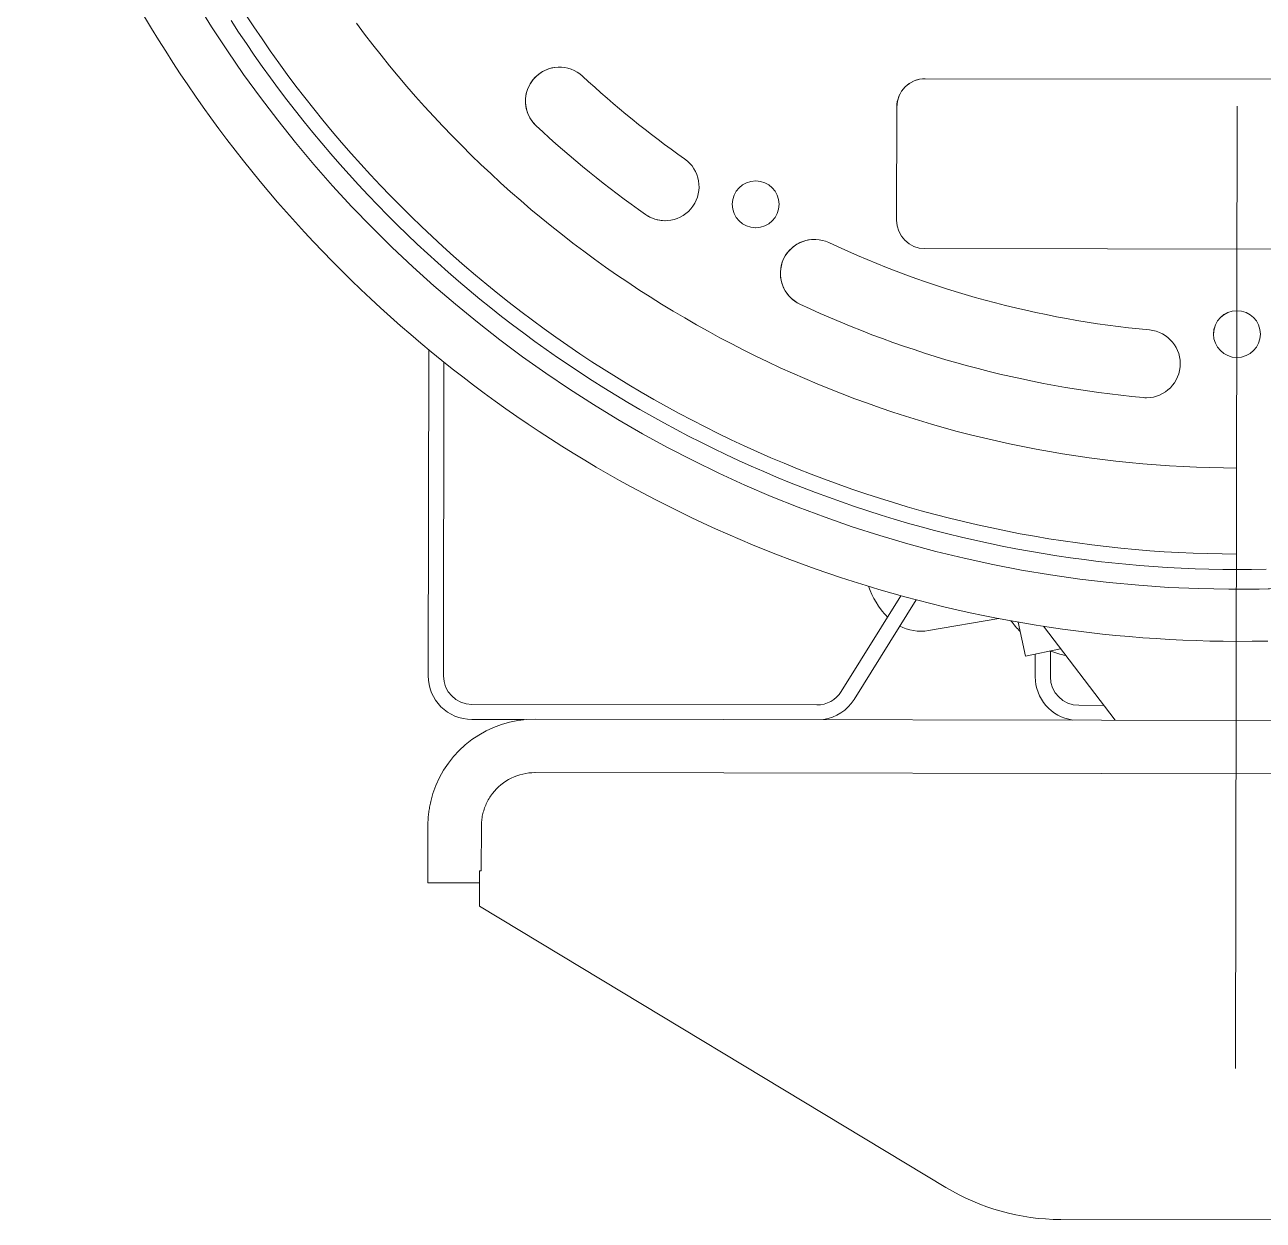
# Model space of a CAD drawing. Extents: x 766778 to 845620, y 133762 to 209800.
# Drawn here: x 783658 to 783935.7, y 190862.2 to 191130.3 of the extents above; entities that cross this region are included whole.
import ezdxf

# ---------------------------------------------------------------- set-up
doc = ezdxf.new("R2010")
doc.units = 0
doc.header["$MEASUREMENT"] = 0
doc.linetypes.add('CENTER', pattern=[2, 1.25, -0.25, 0.25, -0.25])
doc.layers.get('0').update_dxf_attribs({"color": 1, "linetype": 'CONTINUOUS'})
doc.layers.add('CENTER_LINES', color=1, linetype='CENTER')
doc.layers.add('LA-4748_SHOWN', color=2, linetype='CONTINUOUS', lineweight=53)

# ---------------------------------------------------------------- blocks, each defined once
blk = doc.blocks.new('ENGINE')
at = {"layer": 'CENTER_LINES', "color": 252, "linetype": 'Continuous', "lineweight": 5}
blk.add_line((942880.03, 205596.34), (942881.16, 205812.13), dxfattribs=at)
at = {"layer": 'LA-4748_SHOWN', "color": 252, "lineweight": 5}
for p, q in [((942636.29, 205832.99), (942637.82, 205830.4)), ((942660.78, 205830.67), (942659.01, 205833.4)), ((942637.82, 205830.4), (942639.39, 205827.83)), ((942655.66, 205832.14), (942657.35, 205829.52)), ((942662.59, 205827.97), (942660.78, 205830.67)), ((942685.58, 205828.99), (942683.77, 205831.41)), ((942639.39, 205827.83), (942640.98, 205825.27)), ((942657.35, 205829.52), (942659.08, 205826.93)), ((942664.44, 205825.29), (942662.59, 205827.97)), ((942687.41, 205826.59), (942685.58, 205828.99)), ((942640.98, 205825.27), (942642.59, 205822.73)), ((942659.08, 205826.93), (942660.83, 205824.35)), ((942660.83, 205824.35), (942662.61, 205821.8)), ((942666.32, 205822.63), (942664.44, 205825.29)), ((942689.27, 205824.21), (942687.41, 205826.59)), ((942642.59, 205822.73), (942644.23, 205820.21)), ((942662.61, 205821.8), (942664.43, 205819.27)), ((942668.23, 205819.99), (942666.32, 205822.63)), ((942691.16, 205821.86), (942689.27, 205824.21)), ((942693.07, 205819.53), (942691.16, 205821.86)), ((942644.23, 205820.21), (942645.9, 205817.7)), ((942664.43, 205819.27), (942666.27, 205816.75)), ((942670.17, 205817.38), (942668.23, 205819.99)), ((942695.02, 205817.22), (942693.07, 205819.53)), ((942645.9, 205817.7), (942647.6, 205815.22)), ((942666.27, 205816.75), (942668.14, 205814.26)), ((942672.14, 205814.8), (942670.17, 205817.38)), ((942696.99, 205814.94), (942695.02, 205817.22)), ((942951.23, 205817.83), (942811.23, 205818.53)), ((942647.6, 205815.22), (942649.32, 205812.75)), ((942668.14, 205814.26), (942670.04, 205811.8)), ((942674.15, 205812.23), (942672.14, 205814.8)), ((942699, 205812.68), (942696.99, 205814.94)), ((942649.32, 205812.75), (942651.07, 205810.3)), ((942670.04, 205811.8), (942671.97, 205809.35)), ((942676.19, 205809.69), (942674.15, 205812.23)), ((942701.03, 205810.45), (942699, 205812.68)), ((942703.08, 205808.24), (942701.03, 205810.45)), ((942804.85, 205812.21), (942804.72, 205786.81)), ((942651.07, 205810.3), (942652.84, 205807.86)), ((942652.84, 205807.86), (942654.64, 205805.45)), ((942671.97, 205809.35), (942673.92, 205806.93)), ((942678.25, 205807.18), (942676.19, 205809.69)), ((942705.17, 205806.06), (942703.08, 205808.24)), ((942654.64, 205805.45), (942656.47, 205803.06)), ((942673.92, 205806.93), (942675.91, 205804.53)), ((942680.35, 205804.69), (942678.25, 205807.18)), ((942707.28, 205803.9), (942705.17, 205806.06)), ((942656.47, 205803.06), (942658.32, 205800.68)), ((942675.91, 205804.53), (942677.92, 205802.15)), ((942677.92, 205802.15), (942679.96, 205799.8)), ((942682.48, 205802.23), (942680.35, 205804.69)), ((942684.64, 205799.8), (942682.48, 205802.23)), ((942709.41, 205801.77), (942707.28, 205803.9)), ((942658.32, 205800.68), (942660.19, 205798.33)), ((942679.96, 205799.8), (942682.03, 205797.47)), ((942686.83, 205797.39), (942684.64, 205799.8)), ((942711.57, 205799.66), (942709.41, 205801.77)), ((942713.76, 205797.58), (942711.57, 205799.66)), ((942660.19, 205798.33), (942662.1, 205795.99)), ((942682.03, 205797.47), (942684.12, 205795.16)), ((942689.05, 205795.01), (942686.83, 205797.39)), ((942715.98, 205795.53), (942713.76, 205797.58)), ((942662.1, 205795.99), (942664.02, 205793.68)), ((942684.12, 205795.16), (942686.24, 205792.88)), ((942691.3, 205792.65), (942689.05, 205795.01)), ((942718.21, 205793.5), (942715.98, 205795.53)), ((942664.02, 205793.68), (942665.97, 205791.38)), ((942665.97, 205791.38), (942667.94, 205789.11)), ((942686.24, 205792.88), (942688.39, 205790.62)), ((942693.57, 205790.33), (942691.3, 205792.65)), ((942720.48, 205791.51), (942718.21, 205793.5)), ((942722.76, 205789.54), (942720.48, 205791.51)), ((942667.94, 205789.11), (942669.94, 205786.86)), ((942688.39, 205790.62), (942690.56, 205788.39)), ((942690.56, 205788.39), (942692.76, 205786.18)), ((942695.88, 205788.03), (942693.57, 205790.33)), ((942725.07, 205787.6), (942722.76, 205789.54)), ((942669.94, 205786.86), (942671.96, 205784.62)), ((942692.76, 205786.18), (942694.98, 205784)), ((942698.21, 205785.76), (942695.88, 205788.03)), ((942700.57, 205783.51), (942698.21, 205785.76)), ((942727.41, 205785.69), (942725.07, 205787.6)), ((942729.77, 205783.8), (942727.41, 205785.69)), ((942671.96, 205784.62), (942674.01, 205782.42)), ((942694.98, 205784), (942697.23, 205781.85)), ((942702.95, 205781.3), (942700.57, 205783.51)), ((942732.15, 205781.95), (942729.77, 205783.8)), ((942674.01, 205782.42), (942676.08, 205780.23)), ((942676.08, 205780.23), (942678.17, 205778.06)), ((942697.23, 205781.85), (942699.5, 205779.72)), ((942705.37, 205779.12), (942702.95, 205781.3)), ((942734.55, 205780.12), (942732.15, 205781.95)), ((942736.98, 205778.33), (942734.55, 205780.12)), ((942811.04, 205780.43), (942951.04, 205779.73)), ((942678.17, 205778.06), (942680.28, 205775.92)), ((942699.5, 205779.72), (942701.8, 205777.62)), ((942701.8, 205777.62), (942704.12, 205775.54)), ((942707.81, 205776.96), (942705.37, 205779.12)), ((942739.43, 205776.56), (942736.98, 205778.33)), ((942680.28, 205775.92), (942682.42, 205773.8)), ((942704.12, 205775.54), (942706.47, 205773.49)), ((942710.27, 205774.84), (942707.81, 205776.96)), ((942712.77, 205772.75), (942710.27, 205774.84)), ((942741.9, 205774.83), (942739.43, 205776.56)), ((942744.39, 205773.13), (942741.9, 205774.83)), ((942682.42, 205773.8), (942684.58, 205771.7)), ((942684.58, 205771.7), (942686.76, 205769.62)), ((942706.47, 205773.49), (942708.84, 205771.47)), ((942715.28, 205770.69), (942712.77, 205772.75)), ((942746.9, 205771.45), (942744.39, 205773.13)), ((942686.76, 205769.62), (942688.96, 205767.57)), ((942708.84, 205771.47), (942711.23, 205769.48)), ((942711.23, 205769.48), (942713.65, 205767.51)), ((942717.83, 205768.65), (942715.28, 205770.69)), ((942749.43, 205769.81), (942746.9, 205771.45)), ((942751.98, 205768.2), (942749.43, 205769.81)), ((942688.96, 205767.57), (942691.18, 205765.54)), ((942713.65, 205767.51), (942716.09, 205765.57)), ((942720.39, 205766.65), (942717.83, 205768.65)), ((942722.99, 205764.69), (942720.39, 205766.65)), ((942754.55, 205766.62), (942751.98, 205768.2)), ((942757.15, 205765.07), (942754.55, 205766.62)), ((942691.18, 205765.54), (942693.43, 205763.53)), ((942693.43, 205763.53), (942695.7, 205761.55)), ((942716.09, 205765.57), (942718.55, 205763.66)), ((942718.55, 205763.66), (942721.03, 205761.78)), ((942725.6, 205762.75), (942722.99, 205764.69)), ((942759.76, 205763.56), (942757.15, 205765.07)), ((942762.38, 205762.07), (942759.76, 205763.56)), ((942695.7, 205761.55), (942697.98, 205759.59)), ((942721.03, 205761.78), (942723.53, 205759.93)), ((942728.24, 205760.85), (942725.6, 205762.75)), ((942730.91, 205758.98), (942728.24, 205760.85)), ((942765.03, 205760.62), (942762.38, 205762.07)), ((942767.69, 205759.2), (942765.03, 205760.62)), ((942697.98, 205759.59), (942700.29, 205757.66)), ((942699.36, 205685.04), (942699.73, 205758.12)), ((942700.29, 205757.66), (942702.62, 205755.75)), ((942723.53, 205759.93), (942726.06, 205758.11)), ((942726.06, 205758.11), (942728.6, 205756.31)), ((942733.59, 205757.14), (942730.91, 205758.98)), ((942770.37, 205757.81), (942767.69, 205759.2)), ((942773.07, 205756.46), (942770.37, 205757.81)), ((942702.62, 205755.75), (942704.97, 205753.87)), ((942703.12, 205755.34), (942702.76, 205685.02)), ((942703.12, 205755.34), (942702.77, 205685.02)), ((942728.6, 205756.31), (942731.17, 205754.55)), ((942736.3, 205755.34), (942733.59, 205757.14)), ((942739.03, 205753.56), (942736.3, 205755.34)), ((942775.78, 205755.14), (942773.07, 205756.46)), ((942778.51, 205753.85), (942775.78, 205755.14)), ((942704.97, 205753.87), (942707.33, 205752.01)), ((942731.17, 205754.55), (942733.76, 205752.82)), ((942733.76, 205752.82), (942736.37, 205751.11)), ((942741.79, 205751.83), (942739.03, 205753.56)), ((942781.26, 205752.6), (942778.51, 205753.85)), ((942784.02, 205751.38), (942781.26, 205752.6)), ((942707.33, 205752.01), (942709.72, 205750.17)), ((942709.72, 205750.17), (942712.13, 205748.36)), ((942736.37, 205751.11), (942738.99, 205749.44)), ((942738.99, 205749.44), (942741.64, 205747.8)), ((942744.56, 205750.12), (942741.79, 205751.83)), ((942747.35, 205748.45), (942744.56, 205750.12)), ((942786.79, 205750.19), (942784.02, 205751.38)), ((942789.58, 205749.04), (942786.79, 205750.19)), ((942712.13, 205748.36), (942714.55, 205746.58)), ((942714.55, 205746.58), (942717, 205744.82)), ((942741.64, 205747.8), (942744.31, 205746.19)), ((942750.17, 205746.82), (942747.35, 205748.45)), ((942753, 205745.22), (942750.17, 205746.82)), ((942792.39, 205747.92), (942789.58, 205749.04)), ((942795.2, 205746.84), (942792.39, 205747.92)), ((942798.03, 205745.79), (942795.2, 205746.84)), ((942717, 205744.82), (942719.46, 205743.09)), ((942744.31, 205746.19), (942746.99, 205744.61)), ((942746.99, 205744.61), (942749.69, 205743.06)), ((942755.85, 205743.65), (942753, 205745.22)), ((942800.87, 205744.77), (942798.03, 205745.79)), ((942803.73, 205743.79), (942800.87, 205744.77)), ((942806.6, 205742.85), (942803.73, 205743.79)), ((942719.46, 205743.09), (942721.94, 205741.38)), ((942721.94, 205741.38), (942724.44, 205739.7)), ((942749.69, 205743.06), (942752.41, 205741.54)), ((942752.41, 205741.54), (942755.15, 205740.05)), ((942758.73, 205742.12), (942755.85, 205743.65)), ((942761.62, 205740.63), (942758.73, 205742.12)), ((942809.47, 205741.94), (942806.6, 205742.85)), ((942812.36, 205741.07), (942809.47, 205741.94)), ((942815.26, 205740.24), (942812.36, 205741.07)), ((942724.44, 205739.7), (942726.96, 205738.05)), ((942755.15, 205740.05), (942757.9, 205738.6)), ((942757.9, 205738.6), (942760.67, 205737.18)), ((942764.53, 205739.17), (942761.62, 205740.63)), ((942767.45, 205737.74), (942764.53, 205739.17)), ((942818.17, 205739.43), (942815.26, 205740.24)), ((942821.09, 205738.67), (942818.17, 205739.43)), ((942824.02, 205737.94), (942821.09, 205738.67)), ((942726.96, 205738.05), (942729.49, 205736.43)), ((942729.49, 205736.43), (942732.04, 205734.83)), ((942760.67, 205737.18), (942763.46, 205735.79)), ((942763.46, 205735.79), (942766.26, 205734.43)), ((942770.4, 205736.35), (942767.45, 205737.74)), ((942773.36, 205735), (942770.4, 205736.35)), ((942826.96, 205737.25), (942824.02, 205737.94)), ((942829.9, 205736.59), (942826.96, 205737.25)), ((942832.86, 205735.97), (942829.9, 205736.59)), ((942835.82, 205735.38), (942832.86, 205735.97)), ((942732.04, 205734.83), (942734.61, 205733.26)), ((942734.61, 205733.26), (942737.19, 205731.71)), ((942766.26, 205734.43), (942769.08, 205733.1)), ((942769.08, 205733.1), (942771.92, 205731.81)), ((942776.33, 205733.68), (942773.36, 205735)), ((942779.33, 205732.41), (942776.33, 205733.68)), ((942838.79, 205734.84), (942835.82, 205735.38)), ((942841.76, 205734.32), (942838.79, 205734.84)), ((942844.74, 205733.85), (942841.76, 205734.32)), ((942847.73, 205733.41), (942844.74, 205733.85)), ((942850.72, 205733), (942847.73, 205733.41)), ((942853.71, 205732.64), (942850.72, 205733)), ((942737.19, 205731.71), (942739.79, 205730.19)), ((942739.79, 205730.19), (942742.41, 205728.71)), ((942771.92, 205731.81), (942774.76, 205730.55)), ((942774.76, 205730.55), (942777.63, 205729.32)), ((942782.33, 205731.16), (942779.33, 205732.41)), ((942785.36, 205729.96), (942782.33, 205731.16)), ((942788.39, 205728.79), (942785.36, 205729.96)), ((942856.71, 205732.31), (942853.71, 205732.64)), ((942859.72, 205732.02), (942856.71, 205732.31)), ((942862.72, 205731.76), (942859.72, 205732.02)), ((942865.73, 205731.54), (942862.72, 205731.76)), ((942868.75, 205731.36), (942865.73, 205731.54)), ((942871.76, 205731.21), (942868.75, 205731.36)), ((942874.78, 205731.1), (942871.76, 205731.21)), ((942877.79, 205731.03), (942874.78, 205731.1)), ((942880.81, 205731), (942877.79, 205731.03)), ((942880.81, 205731), (942880.81, 205731)), ((942742.41, 205728.71), (942745.04, 205727.24)), ((942745.04, 205727.24), (942747.69, 205725.81)), ((942777.63, 205729.32), (942780.5, 205728.13)), ((942780.5, 205728.13), (942783.39, 205726.97)), ((942791.45, 205727.66), (942788.39, 205728.79)), ((942794.51, 205726.56), (942791.45, 205727.66)), ((942747.69, 205725.81), (942750.35, 205724.4)), ((942750.35, 205724.4), (942753.03, 205723.03)), ((942783.39, 205726.97), (942786.3, 205725.84)), ((942786.3, 205725.84), (942789.21, 205724.75)), ((942789.21, 205724.75), (942792.14, 205723.69)), ((942797.59, 205725.51), (942794.51, 205726.56)), ((942800.68, 205724.49), (942797.59, 205725.51)), ((942803.79, 205723.51), (942800.68, 205724.49)), ((942753.03, 205723.03), (942755.72, 205721.68)), ((942755.72, 205721.68), (942758.43, 205720.36)), ((942792.14, 205723.69), (942795.08, 205722.66)), ((942795.08, 205722.66), (942798.04, 205721.67)), ((942798.04, 205721.67), (942801, 205720.72)), ((942806.9, 205722.57), (942803.79, 205723.51)), ((942810.03, 205721.67), (942806.9, 205722.57)), ((942813.17, 205720.81), (942810.03, 205721.67)), ((942758.43, 205720.36), (942761.14, 205719.06)), ((942761.14, 205719.06), (942763.88, 205717.8)), ((942801, 205720.72), (942803.98, 205719.79)), ((942803.98, 205719.79), (942806.96, 205718.91)), ((942806.96, 205718.91), (942809.96, 205718.05)), ((942816.32, 205719.98), (942813.17, 205720.81)), ((942819.47, 205719.2), (942816.32, 205719.98)), ((942822.64, 205718.45), (942819.47, 205719.2)), ((942763.88, 205717.8), (942766.62, 205716.56)), ((942766.62, 205716.56), (942769.38, 205715.36)), ((942809.96, 205718.05), (942812.96, 205717.24)), ((942812.96, 205717.24), (942815.98, 205716.45)), ((942815.98, 205716.45), (942819, 205715.71)), ((942825.82, 205717.74), (942822.64, 205718.45)), ((942829, 205717.07), (942825.82, 205717.74)), ((942832.2, 205716.44), (942829, 205717.07)), ((942835.4, 205715.85), (942832.2, 205716.44)), ((942769.38, 205715.36), (942772.15, 205714.18)), ((942772.15, 205714.18), (942774.94, 205713.03)), ((942819, 205715.71), (942822.03, 205714.99)), ((942822.03, 205714.99), (942825.07, 205714.32)), ((942825.07, 205714.32), (942828.12, 205713.68)), ((942828.12, 205713.68), (942831.18, 205713.07)), ((942838.6, 205715.29), (942835.4, 205715.85)), ((942841.82, 205714.78), (942838.6, 205715.29)), ((942845.04, 205714.31), (942841.82, 205714.78)), ((942848.26, 205713.87), (942845.04, 205714.31)), ((942851.49, 205713.48), (942848.26, 205713.87)), ((942854.73, 205713.12), (942851.49, 205713.48)), ((942774.94, 205713.03), (942777.73, 205711.92)), ((942777.73, 205711.92), (942780.54, 205710.83)), ((942780.54, 205710.83), (942783.36, 205709.77)), ((942831.18, 205713.07), (942834.24, 205712.5)), ((942834.24, 205712.5), (942837.31, 205711.96)), ((942837.31, 205711.96), (942840.38, 205711.46)), ((942840.38, 205711.46), (942843.46, 205711)), ((942843.46, 205711), (942846.54, 205710.57)), ((942846.54, 205710.57), (942849.63, 205710.17)), ((942857.97, 205712.81), (942854.73, 205713.12)), ((942861.21, 205712.53), (942857.97, 205712.81)), ((942864.46, 205712.29), (942861.21, 205712.53)), ((942867.71, 205712.1), (942864.46, 205712.29)), ((942870.96, 205711.94), (942867.71, 205712.1)), ((942874.21, 205711.82), (942870.96, 205711.94)), ((942877.46, 205711.75), (942874.21, 205711.82)), ((942880.72, 205711.71), (942877.46, 205711.75)), ((942880.72, 205711.71), (942880.72, 205711.71)), ((942783.36, 205709.77), (942786.19, 205708.74)), ((942786.19, 205708.74), (942789.03, 205707.74)), ((942789.03, 205707.74), (942791.88, 205706.77)), ((942849.63, 205710.17), (942852.73, 205709.81)), ((942852.73, 205709.81), (942855.83, 205709.49)), ((942855.83, 205709.49), (942858.93, 205709.21)), ((942858.93, 205709.21), (942862.03, 205708.96)), ((942862.03, 205708.96), (942865.14, 205708.74)), ((942865.14, 205708.74), (942868.25, 205708.56)), ((942868.25, 205708.56), (942871.36, 205708.42)), ((942871.36, 205708.42), (942874.47, 205708.31)), ((942874.47, 205708.31), (942877.59, 205708.24)), ((942877.59, 205708.24), (942880.7, 205708.21)), ((942880.7, 205708.21), (942884, 205708.21)), ((942884, 205708.21), (942887.3, 205708.26)), ((942791.88, 205706.77), (942794.74, 205705.84)), ((942794.74, 205705.84), (942797.61, 205704.93)), ((942797.61, 205704.93), (942800.49, 205704.05)), ((942791.93, 205681.19), (942805.41, 205702.63)), ((942798.13, 205704.77), (942798.51, 205703.84)), ((942798.51, 205703.84), (942798.91, 205702.93)), ((942798.91, 205702.93), (942799.35, 205702.05)), ((942800.49, 205704.05), (942803.38, 205703.2)), ((942803.38, 205703.2), (942806.28, 205702.39)), ((942806.28, 205702.39), (942809.18, 205701.6)), ((942880.68, 205703.81), (942880.68, 205703.81)), ((942808.84, 205701.69), (942794.81, 205679.38)), ((942808.84, 205701.69), (942794.81, 205679.38)), ((942799.35, 205702.05), (942799.84, 205701.18)), ((942799.84, 205701.18), (942800.37, 205700.33)), ((942800.37, 205700.33), (942800.97, 205699.49)), ((942800.97, 205699.49), (942801.29, 205699.07)), ((942809.18, 205701.6), (942812.1, 205700.85)), ((942812.1, 205700.85), (942815.02, 205700.13)), ((942815.02, 205700.13), (942817.95, 205699.43)), ((942817.95, 205699.43), (942820.89, 205698.77)), ((942801.29, 205699.07), (942801.63, 205698.66)), ((942801.63, 205698.66), (942802, 205698.25)), ((942802, 205698.25), (942802.4, 205697.84)), ((942811.57, 205694.77), (942827.3, 205697.44)), ((942820.89, 205698.77), (942823.83, 205698.14)), ((942823.83, 205698.14), (942826.78, 205697.54)), ((942826.78, 205697.54), (942829.74, 205696.97)), ((942829.74, 205696.97), (942832.7, 205696.44)), ((942833.27, 205688.99), (942831.69, 205696.61)), ((942805.15, 205695.82), (942805.84, 205695.49)), ((942805.84, 205695.49), (942806.57, 205695.2)), ((942806.57, 205695.2), (942807.35, 205694.96)), ((942807.35, 205694.96), (942808.17, 205694.78)), ((942808.17, 205694.78), (942809.01, 205694.67)), ((942809.01, 205694.67), (942809.87, 205694.63)), ((942809.87, 205694.63), (942810.73, 205694.66)), ((942810.73, 205694.66), (942811.57, 205694.77)), ((942832.7, 205696.44), (942835.67, 205695.93)), ((942835.67, 205695.93), (942838.64, 205695.46)), ((942837.33, 205695.66), (942853.33, 205674.56)), ((942838.64, 205695.46), (942841.62, 205695.01)), ((942841.62, 205695.01), (942844.6, 205694.6)), ((942844.6, 205694.6), (942847.59, 205694.22)), ((942847.59, 205694.22), (942850.58, 205693.87)), ((942850.58, 205693.87), (942853.57, 205693.56)), ((942853.57, 205693.56), (942856.57, 205693.27)), ((942856.57, 205693.27), (942859.57, 205693.02)), ((942859.57, 205693.02), (942862.57, 205692.8)), ((942862.57, 205692.8), (942865.58, 205692.6)), ((942865.58, 205692.6), (942868.58, 205692.45)), ((942868.58, 205692.45), (942871.59, 205692.32)), ((942871.59, 205692.32), (942874.6, 205692.22)), ((942874.6, 205692.22), (942877.61, 205692.16)), ((942877.61, 205692.16), (942880.62, 205692.13)), ((942880.62, 205692.13), (942884.12, 205692.13)), ((942880.62, 205692.13), (942880.62, 205692.13)), ((942884.12, 205692.13), (942887.61, 205692.18)), ((942841.14, 205690.62), (942833.27, 205688.99)), ((942835.46, 205689.45), (942835.44, 205684.36)), ((942838.84, 205684.34), (942838.87, 205690.09)), ((942838.84, 205684.34), (942838.87, 205690.09)), ((942709.13, 205678.59), (942786.48, 205678.2)), ((942850.81, 205677.88), (942845.2, 205677.91)), ((942720.84, 205675.13), (942709.11, 205675.19)), ((942723.29, 205675.24), (943170.87, 205672.89)), ((942723.23, 205663.24), (943170.8, 205660.89)), ((942700.06, 205657.73), (942699.97, 205657.42)), ((942700.14, 205658.03), (942700.06, 205657.73)), ((942700.23, 205658.33), (942700.14, 205658.03)), ((942700.33, 205658.63), (942700.23, 205658.33)), ((942713.08, 205657.74), (942712.9, 205657.46)), ((942713.26, 205658.02), (942713.08, 205657.74)), ((942713.45, 205658.29), (942713.26, 205658.02)), ((942713.66, 205658.56), (942713.45, 205658.29)), ((942699.46, 205654.99), (942699.41, 205654.69)), ((942699.51, 205655.3), (942699.46, 205654.99)), ((942699.56, 205655.6), (942699.51, 205655.3)), ((942699.62, 205655.9), (942699.56, 205655.6)), ((942699.68, 205656.21), (942699.62, 205655.9)), ((942699.75, 205656.51), (942699.68, 205656.21)), ((942699.82, 205656.82), (942699.75, 205656.51)), ((942699.89, 205657.12), (942699.82, 205656.82)), ((942699.97, 205657.42), (942699.89, 205657.12)), ((942711.79, 205655.06), (942711.69, 205654.75)), ((942711.9, 205655.37), (942711.79, 205655.06)), ((942712.01, 205655.68), (942711.9, 205655.37)), ((942712.14, 205655.98), (942712.01, 205655.68)), ((942712.27, 205656.29), (942712.14, 205655.98)), ((942712.42, 205656.58), (942712.27, 205656.29)), ((942712.57, 205656.88), (942712.42, 205656.58)), ((942712.73, 205657.17), (942712.57, 205656.88)), ((942712.9, 205657.46), (942712.73, 205657.17)), ((942699.19, 205652.27), (942699.17, 205651.97)), ((942699.2, 205652.57), (942699.19, 205652.27)), ((942699.22, 205652.87), (942699.2, 205652.57)), ((942699.24, 205653.17), (942699.22, 205652.87)), ((942699.27, 205653.47), (942699.24, 205653.17)), ((942699.3, 205653.78), (942699.27, 205653.47)), ((942699.33, 205654.08), (942699.3, 205653.78)), ((942699.37, 205654.38), (942699.33, 205654.08)), ((942699.41, 205654.69), (942699.37, 205654.38)), ((942711.21, 205652.24), (942711.18, 205651.93)), ((942711.24, 205652.56), (942711.21, 205652.24)), ((942711.27, 205652.87), (942711.24, 205652.56)), ((942711.32, 205653.18), (942711.27, 205652.87)), ((942711.38, 205653.5), (942711.32, 205653.18)), ((942711.44, 205653.81), (942711.38, 205653.5)), ((942711.52, 205654.13), (942711.44, 205653.81)), ((942711.6, 205654.44), (942711.52, 205654.13)), ((942711.69, 205654.75), (942711.6, 205654.44)), ((942699.16, 205651.37), (942699.1, 205638.64)), ((942699.17, 205651.67), (942699.16, 205651.37)), ((942699.17, 205651.97), (942699.17, 205651.67)), ((942711.11, 205641.26), (942711.16, 205651.31)), ((942711.17, 205651.62), (942711.16, 205651.31)), ((942711.18, 205651.93), (942711.17, 205651.62)), ((942710.69, 205641.26), (942710.65, 205633.31)), ((942710.69, 205641.26), (942711.11, 205641.26)), ((942699.1, 205638.64), (942710.68, 205638.58)), ((942710.65, 205633.31), (942815.04, 205569.89)), ((942840.74, 205562.62), (942929.44, 205562.16))]:
    blk.add_line(p, q, dxfattribs=at)
for centre in [(942773.14, 205790.5), (942880.94, 205761.03)]:
    blk.add_circle(centre, 5.25, dxfattribs=at)
for centre, radius, start, end in [((942729.23, 205813.8), 7.62, 89.7161, 226.8722), ((942729.23, 205813.8), 7.62, 46.8722, 226.8722), ((942882.03, 205976.93), 215.9, 226.8722, 234.6913), ((942811.2, 205812.18), 6.35, 89.7159, 179.7114), ((942811.2, 205812.18), 6.35, 89.7114, 179.7114), ((942882.03, 205976.93), 231.14, 226.8722, 234.6913), ((942752.84, 205794.52), 7.62, 234.6913, 54.6913), ((942773.14, 205790.5), 5.25, 89.7162, 269.7156), ((942752.84, 205794.52), 7.62, 234.6913, 269.7157), ((942811.07, 205786.78), 6.35, 179.7114, 269.7114), ((942786.25, 205774.97), 7.62, 89.7161, 244.626), ((942786.25, 205774.97), 7.62, 64.626, 244.626), ((942880.94, 205761.03), 5.25, 89.7162, 269.7156), ((942860.59, 205754.44), 7.62, 264.4955, 84.4955), ((942860.59, 205754.44), 7.62, 264.4955, 269.7157), ((942846.21, 205708.7), 20, 216.1049, 225.2348), ((942846.21, 205708.7), 20, 248.1506, 258.7611), ((942709.16, 205684.99), 9.8, 179.7114, 269.7114), ((942709.17, 205684.99), 6.4, 179.7114, 269.7114), ((942845.24, 205684.31), 9.8, 179.7103, 261.7657), ((942845.24, 205684.31), 6.4, 179.7103, 269.7103), ((942845.24, 205684.31), 6.4, 179.7103, 269.7103), ((942786.51, 205684.6), 6.4, 269.7114, 327.8314), ((942786.51, 205684.6), 9.8, 278.3047, 327.8314), ((942786.51, 205684.6), 9.8, 278.3046, 327.8314), ((942723.16, 205651.24), 24, 89.6986, 162.0657), ((942723.16, 205651.24), 12, 89.6986, 142.4098), ((942841, 205612.62), 50, 238.7208, 269.6986)]:
    blk.add_arc(centre, radius, start, end, dxfattribs=at)
for major_axis, start_param, end_param in [((22.43, -272.2), 4.712389, 10.821041), ((1.35, 273.12), 3.141593, 6.283185), ((-20.71, -214.9), 5.936397, 6.283185), ((-22.17, -230.07), 5.936397, 6.283185), ((-22.17, -230.07), 5.936397, 6.283185)]:
    blk.add_ellipse((942882.03, 205976.93), major_axis=major_axis, ratio=1, start_param=start_param, end_param=end_param, dxfattribs=at)

msp = doc.modelspace()

# ---------------------------------------------------------------- block references
at = {"color": 7, "linetype": 'Continuous', "rotation": 0.1984573570547499}
msp.add_blockref('ENGINE', (-158232.80366, -17964.77499), dxfattribs=at)

doc.saveas('drawing.dxf')
